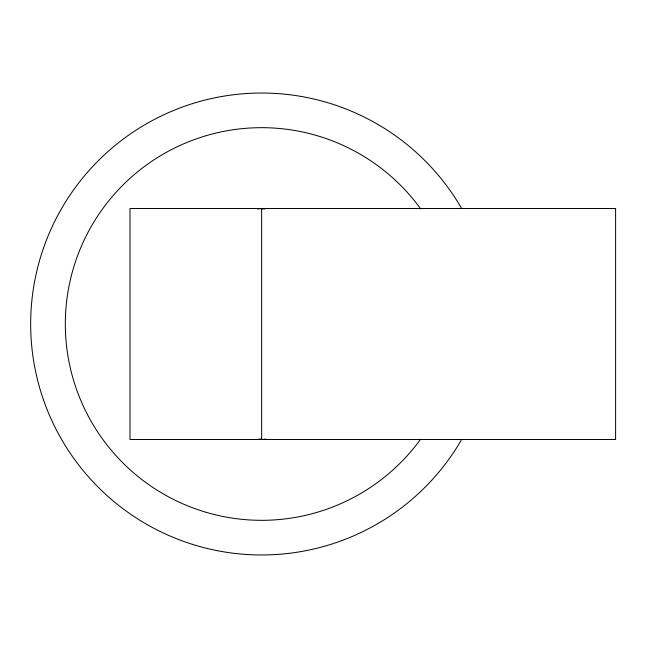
<?xml version="1.0" encoding="UTF-8"?>
<svg xmlns="http://www.w3.org/2000/svg" width="648" height="648" viewBox="0 0 648 648"><rect width="100%" height="100%" fill="white"/><g stroke="black" fill="none" stroke-linecap="round" stroke-linejoin="round"><path stroke-width="0.97" d="M257.45 208.94L261.638 208.518L261.638 439.482L262.837 439.482A115.482 115.482 0 0 0 265.834 439.409M258.722 438.98L262.837 439.482L265.761 439.069M262.813 208.81L260.431 208.518A115.482 115.482 0 0 0 257.434 208.591M260.431 208.518L264.603 209.029M261.638 439.336L262.837 439.482M461.206 440.267A230.971 230.971 0 0 1 112.736 500.564A230.971 230.971 0 0 1 113.343 146.918A230.971 230.971 0 0 1 461.603 208.421M420.601 439.206A196.32 196.32 0 0 1 130.264 469.889A196.32 196.32 0 0 1 130.451 177.941A196.32 196.32 0 0 1 420.746 208.996M615.6 208.518L129.997 208.518L129.997 439.482L615.6 439.482L615.6 208.518"/></g></svg>
